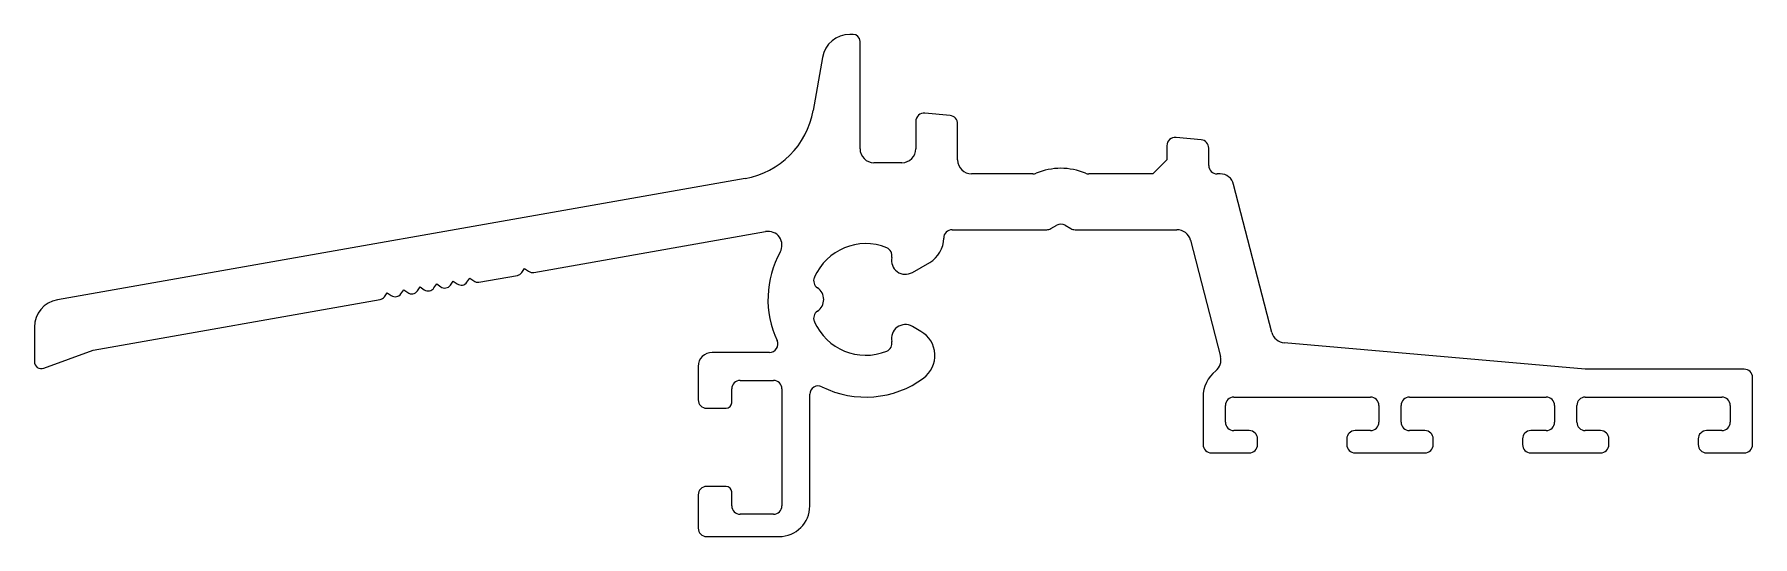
# Model space of a CAD drawing. Extents: x 2.2 to 63.8, y 1.5 to 19.5.
import ezdxf

# ---------------------------------------------------------------- set-up
doc = ezdxf.new("R2010")
doc.units = 0
doc.layers.get('0').update_dxf_attribs({"linetype": 'CONTINUOUS'})

msp = doc.modelspace()

# ---------------------------------------------------------------- linework, layer by layer
for p, q in [((31.591, 19.452), (31.48, 19.452)), ((31.841, 15.352), (31.841, 19.202)), ((30.496, 18.626), (30.16, 16.721)), ((33.841, 16.329), (33.841, 15.352)), ((35.07, 16.541), (34.17, 16.628)), ((35.341, 14.952), (35.341, 16.242)), ((42.841, 15.462), (42.841, 14.952)), ((44.07, 15.674), (43.17, 15.761)), ((33.341, 14.852), (32.341, 14.852)), ((42.841, 14.952), (42.341, 14.452)), ((44.341, 14.752), (44.341, 15.376)), ((27.726, 14.287), (3.068, 9.939)), ((38.041, 14.452), (35.841, 14.452)), ((42.341, 14.452), (40.041, 14.452)), ((44.751, 14.452), (44.641, 14.452)), ((46.608, 8.769), (45.235, 14.077)), ((20.148, 10.92), (28.457, 12.385)), ((35.14, 12.452), (38.534, 12.452)), ((38.684, 12.492), (38.891, 12.612)), ((39.191, 12.612), (39.399, 12.492)), ((39.549, 12.452), (43.203, 12.452)), ((43.687, 12.077), (44.765, 7.906)), ((33.718, 10.92), (34.34, 11.279)), ((16.567, 10.363), (16.667, 10.506)), ((16.667, 10.506), (16.809, 10.406)), ((17.158, 10.467), (17.257, 10.61)), ((17.257, 10.61), (17.4, 10.51)), ((17.748, 10.571), (17.848, 10.714)), ((17.848, 10.714), (17.991, 10.614)), ((18.178, 10.573), (19.557, 10.816)), ((19.718, 10.919), (19.818, 11.061)), ((19.818, 11.061), (19.961, 10.961)), ((4.354, 8.135), (14.633, 9.948)), ((14.794, 10.05), (14.894, 10.193)), ((14.894, 10.193), (15.037, 10.093)), ((15.385, 10.155), (15.485, 10.297)), ((15.485, 10.297), (15.628, 10.197)), ((15.976, 10.259), (16.076, 10.401)), ((16.076, 10.401), (16.218, 10.302)), ((2.241, 8.954), (2.241, 7.723)), ((34.026, 8.806), (33.718, 8.984)), ((2.577, 7.488), (4.354, 8.135)), ((28.595, 8.052), (26.541, 8.052)), ((57.841, 7.452), (47.049, 8.396)), ((26.041, 7.552), (26.041, 6.352)), ((63.541, 7.452), (57.841, 7.452)), ((27.541, 7.052), (28.741, 7.052)), ((63.841, 4.752), (63.841, 7.152)), ((27.241, 6.252), (27.241, 6.752)), ((29.041, 6.752), (29.041, 2.552)), ((30.041, 2.552), (30.041, 6.553)), ((44.141, 6.452), (44.141, 4.752)), ((45.241, 6.452), (50.141, 6.452)), ((51.541, 6.452), (56.441, 6.452)), ((57.841, 6.452), (62.741, 6.452)), ((26.341, 6.052), (27.041, 6.052)), ((44.941, 5.552), (44.941, 6.152)), ((50.441, 6.152), (50.441, 5.552)), ((51.241, 5.552), (51.241, 6.152)), ((56.741, 6.152), (56.741, 5.552)), ((57.541, 5.552), (57.541, 6.152)), ((63.041, 6.152), (63.041, 5.552)), ((45.791, 5.252), (45.241, 5.252)), ((46.091, 4.752), (46.091, 4.952)), ((49.291, 4.952), (49.291, 4.752)), ((50.141, 5.252), (49.591, 5.252)), ((52.091, 5.252), (51.541, 5.252)), ((52.391, 4.752), (52.391, 4.952)), ((55.591, 4.952), (55.591, 4.752)), ((56.441, 5.252), (55.891, 5.252)), ((58.391, 5.252), (57.841, 5.252)), ((58.691, 4.752), (58.691, 4.952)), ((61.891, 4.952), (61.891, 4.752)), ((62.741, 5.252), (62.191, 5.252)), ((44.441, 4.452), (45.791, 4.452)), ((49.591, 4.452), (52.091, 4.452)), ((55.891, 4.452), (58.391, 4.452)), ((62.191, 4.452), (63.541, 4.452)), ((27.041, 3.252), (26.341, 3.252)), ((26.041, 2.952), (26.041, 1.752)), ((27.241, 2.552), (27.241, 3.052)), ((28.741, 2.252), (27.541, 2.252)), ((26.341, 1.452), (28.941, 1.452))]:
    msp.add_line(p, q)
for centre, radius, start, end in [((31.48, 18.452), 1, 90, 170), ((31.591, 19.202), 0.25, 0, 90), ((27.205, 17.242), 3, 280, 350), ((34.141, 16.329), 0.3, 84.49999, 179.99999), ((35.041, 16.242), 0.3, 0, 84.5), ((43.141, 15.462), 0.3, 84.50001, 180), ((44.041, 15.376), 0.3, 0, 84.50001), ((32.341, 15.352), 0.5, 180, 270), ((33.341, 15.352), 0.5, 270, 0), ((35.841, 14.952), 0.5, 180, 270), ((38.041, 14.752), 0.3, 270, 292.61986), ((39.041, 12.352), 2.3, 67.38014, 112.61986), ((40.041, 14.752), 0.3, 247.38014, 270), ((44.641, 14.752), 0.3, 180, 270), ((44.751, 13.952), 0.5, 14.5, 90), ((28.544, 11.893), 0.5, 330.97432, 100), ((35.14, 12.152), 0.3, 90, 180.30806), ((38.534, 12.752), 0.3, 270, 299.99991), ((39.041, 12.352), 0.3, 60.00009, 119.99991), ((39.549, 12.752), 0.3, 240.00009, 270), ((43.203, 11.952), 0.5, 14.49999, 90), ((32.041, 9.952), 2, 67.68009, 156.79743), ((32.687, 11.525), 0.3, 347.63041, 67.68009), ((33.84, 12.145), 1, 300.00001, 0.30806), ((32.041, 9.952), 3.5, 150.97432, 204.90106), ((33.468, 11.353), 0.5, 167.63041, 300.00001), ((17.544, 10.715), 0.25, 235, 325), ((18.134, 10.819), 0.25, 235, 280), ((19.514, 11.062), 0.25, 280, 325), ((20.105, 11.166), 0.25, 235, 280), ((30.479, 10.622), 0.3, 156.79743, 236.84711), ((3.241, 8.954), 1, 100, 180), ((14.589, 10.194), 0.25, 280, 325), ((15.18, 10.298), 0.25, 235, 325), ((15.771, 10.402), 0.25, 235, 325), ((16.362, 10.506), 0.25, 235, 325), ((16.953, 10.61), 0.25, 235, 325), ((30.041, 9.952), 0.5, 303.15289, 56.84711), ((30.479, 9.282), 0.3, 123.15289, 203.20257), ((32.041, 9.952), 2, 203.20257, 292.31992), ((33.468, 8.551), 0.5, 60, 192.36964), ((33.526, 7.94), 1, 306.42181, 59.99997), ((47.092, 8.894), 0.5, 194.5, 265), ((26.541, 7.552), 0.5, 90, 180), ((28.595, 8.352), 0.3, 270, 24.90106), ((32.687, 8.379), 0.3, 292.31992, 12.36964), ((2.491, 7.723), 0.25, 180, 289.99999), ((44.281, 7.781), 0.5, 308.57695, 14.49999), ((63.541, 7.152), 0.3, 0, 90), ((27.541, 6.752), 0.3, 90, 180), ((28.741, 6.752), 0.3, 0, 90), ((30.341, 6.553), 0.3, 63.42503, 180), ((32.041, 9.952), 3.5, 243.42503, 306.42181), ((45.341, 6.452), 1.2, 128.57695, 180), ((26.341, 6.352), 0.3, 180, 270), ((27.041, 6.252), 0.2, 270, 0), ((45.241, 6.152), 0.3, 90, 180), ((50.141, 6.152), 0.3, 0, 90), ((51.541, 6.152), 0.3, 90, 180), ((56.441, 6.152), 0.3, 0, 90), ((57.841, 6.152), 0.3, 90, 180), ((62.741, 6.152), 0.3, 0, 90), ((45.241, 5.552), 0.3, 180, 270), ((50.141, 5.552), 0.3, 270, 360), ((51.541, 5.552), 0.3, 180, 270), ((56.441, 5.552), 0.3, 270, 0), ((57.841, 5.552), 0.3, 180, 270), ((62.741, 5.552), 0.3, 270, 0), ((45.791, 4.952), 0.3, 0, 90), ((49.591, 4.952), 0.3, 90, 180), ((52.091, 4.952), 0.3, 0, 90), ((55.891, 4.952), 0.3, 90, 180), ((58.391, 4.952), 0.3, 0, 90), ((62.191, 4.952), 0.3, 90, 180), ((44.441, 4.752), 0.3, 180, 270), ((45.791, 4.752), 0.3, 270, 0), ((49.591, 4.752), 0.3, 180, 270), ((52.091, 4.752), 0.3, 270, 360), ((55.891, 4.752), 0.3, 180, 270), ((58.391, 4.752), 0.3, 270, 360), ((62.191, 4.752), 0.3, 180, 270), ((63.541, 4.752), 0.3, 270, 0), ((26.341, 2.952), 0.3, 90, 180), ((27.041, 3.052), 0.2, 0, 90), ((27.541, 2.552), 0.3, 180, 270), ((28.741, 2.552), 0.3, 270, 360), ((28.941, 2.552), 1.1, 270, 360), ((26.341, 1.752), 0.3, 180, 270)]:
    msp.add_arc(centre, radius, start, end)

doc.saveas('drawing.dxf')
